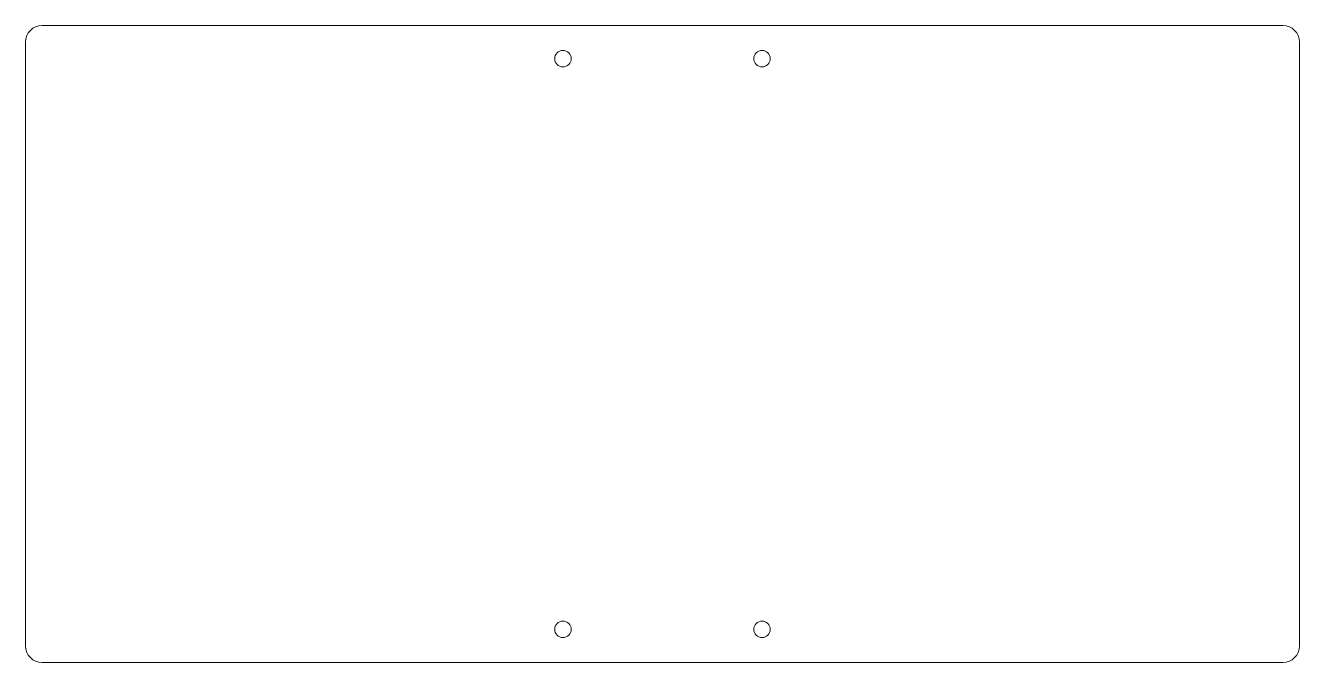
# Model space of a CAD drawing. Header units: inches. Extents: x 1 to 16.1, y 12.6 to 20.2.
import ezdxf

# ---------------------------------------------------------------- set-up
doc = ezdxf.new("R2010")
doc.units = ezdxf.units.IN
doc.header["$MEASUREMENT"] = 0
doc.layers.add('CONTINUOUS', color=7, linetype='Continuous', lineweight=0)

msp = doc.modelspace()

# ---------------------------------------------------------------- linework, layer by layer
at = {"layer": 'CONTINUOUS'}
for p, q in [((1.155, 20.184), (15.879, 20.184)), ((0.958, 12.822), (0.958, 19.987)), ((16.076, 19.987), (16.076, 12.822)), ((15.879, 12.625), (1.155, 12.625))]:
    msp.add_line(p, q, dxfattribs=at)
for centre in [(7.336, 19.79), (9.698, 19.79), (7.336, 13.019), (9.698, 13.019)]:
    msp.add_circle(centre, 0.0984, dxfattribs=at)
for centre, start, end in [((1.155, 19.987), 90, 180), ((15.879, 19.987), 0, 90), ((1.155, 12.822), 180, 270), ((15.879, 12.822), 270, 0)]:
    msp.add_arc(centre, 0.197, start, end, dxfattribs=at)

doc.saveas('drawing.dxf')
